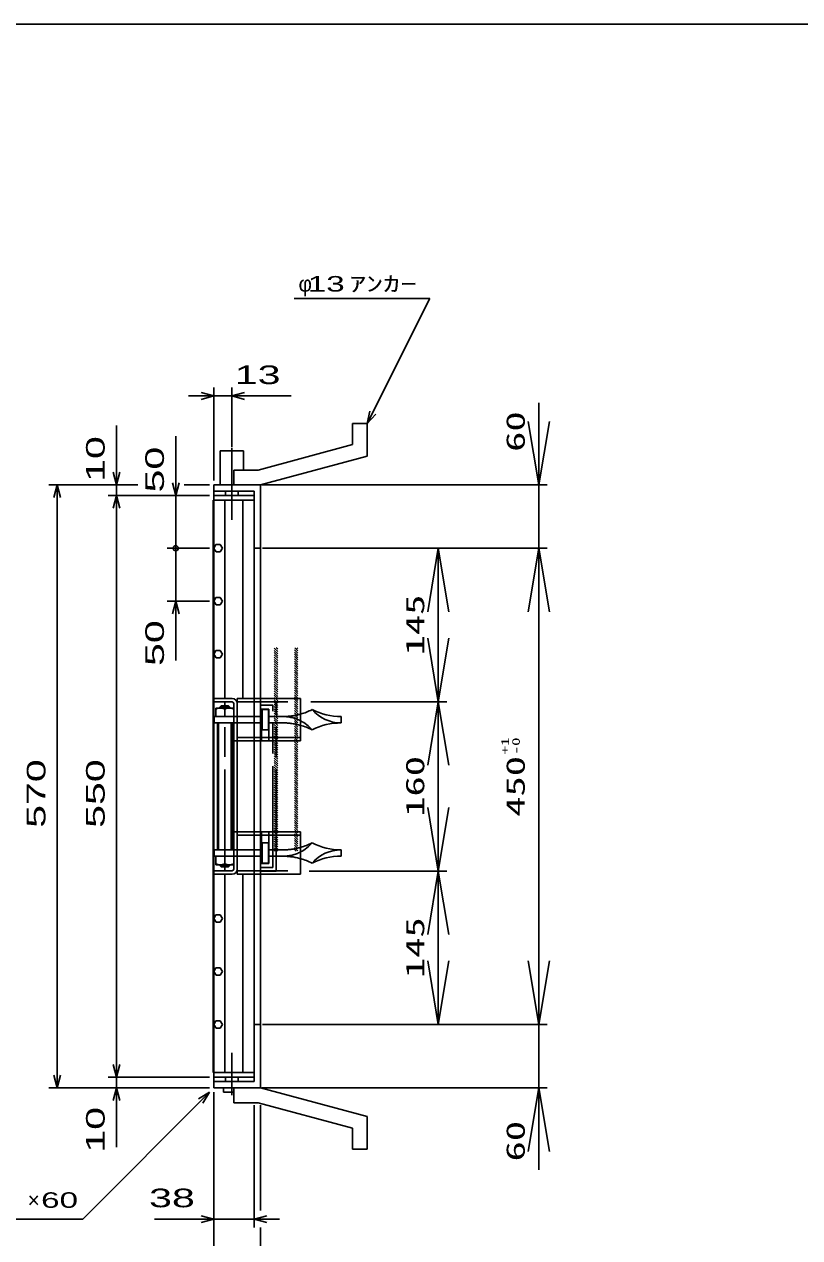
# Model space of a CAD drawing. Units: millimetres, scale not verified. Extents: x -1456 to 1389, y -1026 to 839.
# Drawn here: x -266 to 467, y -308 to 839 of the extents above; entities that cross this region are included whole.
import ezdxf
from ezdxf.enums import TextEntityAlignment as Align

# ---------------------------------------------------------------- set-up
doc = ezdxf.new("R2010")
doc.units = ezdxf.units.MM
doc.header["$LTSCALE"] = 8
for name, pattern in [('CHAIN', [18.5, 12, -1.5, 3.5, -1.5]), ('CHAIN_DOUBLE_DASH', [23.5, 12, -1.5, 3.5, -1.5, 3.5, -1.5]), ('DASHED', [7.5, 6, -1.5]), ('LONG_DASHED_DOTTED', [15.25, 12, -1.5, 0.25, -1.5])]:
    doc.linetypes.add(name, pattern=pattern)
for name, color, linetype, lineweight in [('0_2', 150, 'Continuous', 25), ('16', 3, 'Continuous', 25), ('17', 2, 'Continuous', 25), ('19', 6, 'Continuous', 25), ('22', 4, 'Continuous', 25)]:
    doc.layers.add(name, color=color, linetype=linetype, lineweight=lineweight)
doc.styles.add('ベクトル', font='')
doc.styles.add('ＭＳ ゴシック', font='')
doc.styles.get('ベクトル').set_extended_font_data('ベクトル')
doc.styles.get('ＭＳ ゴシック').set_extended_font_data('MS Gothic')

# ---------------------------------------------------------------- blocks, each defined once
blk = doc.blocks.new('open_arrow')
at = {"color": 0, "linetype": 'Continuous', "lineweight": -2}
blk.add_lwpolyline([(7.5, 1.25), (0, 0), (7.5, -1.25)], dxfattribs=at)

msp = doc.modelspace()

# ---------------------------------------------------------------- hatches: boundary and pattern name
at = {"layer": '17', "lineweight": 13}
h = msp.add_hatch(dxfattribs=at)
h.set_pattern_fill('USER', style=0, pattern_type=2)
h.set_pattern_definition([(135, (-120.576, 464.955), (-1.06066, -1.06066), [])])
h.paths.add_polyline_path([(-29.92, 57.413), (-29.92, 249.413), (-26.72, 249.413), (-26.72, 57.413)])
h = msp.add_hatch(dxfattribs=at)
h.set_pattern_fill('USER', style=0, pattern_type=2)
h.set_pattern_definition([(135, (-113.576, 464.955), (-1.06066, -1.06066), [])])
h.paths.add_polyline_path([(-10.72, 57.413), (-10.72, 249.413), (-7.52, 249.413), (-7.52, 57.413)])

# ---------------------------------------------------------------- linework, layer by layer
at = {"layer": '0_2'}
msp.add_line((-1379.2, 838.8), (1388.8, 838.8), dxfattribs=at)
at = {"layer": '16'}
for p, q in [((-49, 393.5), (-87, 393.5)), ((-87, 393.5), (-87, 389)), ((-49, 389), (-49, 393.5)), ((-87.7, -152), (-87.7, 389)), ((-87.7, 389), (-87, 389)), ((-87, 389), (-49, 389)), ((-87, 389), (-87, -152)), ((-49, 389), (-87, 389)), ((-76.5, 389), (-76.5, 201.5)), ((-59.5, 201.5), (-59.5, 389)), ((-49, 201.5), (-49, 389)), ((-85.024, 346.95), (-87, 343.472)), ((-81.024, 346.978), (-85.024, 346.95)), ((-79, 343.5), (-81.024, 346.978)), ((-87, 343.472), (-84.976, 340.022)), ((-84.976, 340.022), (-80.976, 340.05)), ((-80.976, 340.05), (-79, 343.528)), ((-85.024, 296.95), (-87, 293.472)), ((-87, 293.472), (-84.976, 290.022)), ((-81.024, 296.978), (-85.024, 296.95)), ((-84.976, 290.022), (-80.976, 290.05)), ((-79, 293.5), (-81.024, 296.978)), ((-80.976, 290.05), (-79, 293.528)), ((-85.024, 246.95), (-87, 243.472)), ((-87, 243.472), (-84.976, 240.022)), ((-81.024, 246.978), (-85.024, 246.95)), ((-79, 243.5), (-81.024, 246.978)), ((-80.976, 240.05), (-79, 243.528)), ((-84.976, 240.022), (-80.976, 240.05)), ((-76.5, 35.5), (-76.5, -152)), ((-59.5, -152), (-59.5, 35.5)), ((-49, -152), (-49, 35.5)), ((-85.024, -3.05), (-87, -6.528)), ((-87, -6.528), (-84.976, -9.978)), ((-81.024, -3.022), (-85.024, -3.05)), ((-84.976, -9.978), (-80.976, -9.95)), ((-79, -6.5), (-81.024, -3.022)), ((-80.976, -9.95), (-79, -6.472)), ((-85.024, -53.05), (-87, -56.528)), ((-87, -56.528), (-84.976, -59.978)), ((-81.024, -53.022), (-85.024, -53.05)), ((-79, -56.5), (-81.024, -53.022)), ((-80.976, -59.95), (-79, -56.472)), ((-84.976, -59.978), (-80.976, -59.95)), ((-85.024, -103.05), (-87, -106.528)), ((-81.024, -103.022), (-85.024, -103.05)), ((-79, -106.5), (-81.024, -103.022)), ((-87, -106.528), (-84.976, -109.978)), ((-84.976, -109.978), (-80.976, -109.95)), ((-80.976, -109.95), (-79, -106.472)), ((-87, -152), (-87.7, -152)), ((-87, -152), (-49, -152)), ((-87, -156.5), (-87, -152)), ((-87, -152), (-49, -152)), ((-49, -156.5), (-87, -156.5)), ((-49, -152), (-49, -156.5))]:
    msp.add_line(p, q, dxfattribs=at)
at = {"layer": '17', "color": 3}
for p, q in [((-69.8, 201.5), (-87, 201.5)), ((-87, 198.3), (-87, 201.5)), ((-69.8, 198.3), (-87, 198.3)), ((-68.2, 40.3), (-68.2, 196.7)), ((-65, 201.5), (-65, 161.5)), ((-65, 201.5), (-5, 201.5)), ((-65, 40.3), (-65, 196.7)), ((-5, 201.5), (-5, 161.5)), ((-42, 191.5), (-35, 191.5)), ((-42, 161.5), (-42, 191.5)), ((-35, 161.5), (-35, 191.5)), ((-65, 161.5), (-68.2, 161.5)), ((-5, 161.5), (-65, 161.5)), ((-42, 164.7), (-35, 164.7)), ((-68.2, 75.5), (-65, 75.5)), ((-65, 35.5), (-65, 75.5)), ((-5, 75.5), (-65, 75.5)), ((-42, 75.5), (-42, 45.5)), ((-42, 72.3), (-35, 72.3)), ((-35, 75.5), (-35, 45.5)), ((-5, 35.5), (-5, 75.5)), ((-69.8, 38.7), (-87, 38.7)), ((-87, 38.7), (-87, 35.5)), ((-69.8, 35.5), (-87, 35.5)), ((-65, 35.5), (-5, 35.5)), ((-42, 45.5), (-35, 45.5))]:
    msp.add_line(p, q, dxfattribs=at)
at = {"layer": '17', "color": 33, "linetype": 'CHAIN'}
msp.add_line((-76.7, 38.346), (-76.7, 197.753), dxfattribs=at)
at = {"layer": '17', "color": 3, "linetype": 'DASHED'}
for p, q in [((-65, 198.3), (-5, 198.3)), ((-42, 164.7), (-65, 164.7)), ((-5, 164.7), (-35, 164.7)), ((-42, 72.3), (-65, 72.3)), ((-5, 72.3), (-35, 72.3)), ((-65, 38.7), (-5, 38.7))]:
    msp.add_line(p, q, dxfattribs=at)
at = {"layer": '17', "color": 171, "linetype": 'DASHED'}
for p, q in [((-49, 35.5), (-49, 201.5)), ((-43, 201.5), (-43, 35.5))]:
    msp.add_line(p, q, dxfattribs=at)
at = {"layer": '17'}
for p, q in [((-86.7, 184.5), (-86.7, 178.5)), ((-86.7, 184.5), (-68.2, 184.5)), ((-68.2, 192.5), (-85.2, 192.5)), ((-85.2, 192.5), (-85.2, 184.5)), ((-85.2, 184.5), (-68.2, 184.5)), ((-81.7, 193), (-80.2, 194.5)), ((-81.7, 192.5), (-81.7, 193)), ((-81.7, 193), (-71.7, 193)), ((-80.888, 192.5), (-80.888, 193.812)), ((-80.2, 194.5), (-73.2, 194.5)), ((-76.7, 184.5), (-76.7, 191.605)), ((-71.7, 193), (-73.2, 194.5)), ((-72.512, 192.5), (-72.512, 193.812)), ((-71.7, 192.5), (-71.7, 193)), ((-68.2, 184.5), (-68.2, 192.5)), ((-41.5, 172), (-41.5, 191)), ((-41.5, 191), (-35.5, 191)), ((-35.5, 191), (-35.5, 172)), ((33.3, 178.56), (33.3, 184.5)), ((-86.7, 178.5), (-68.2, 178.5)), ((-82.7, 58.5), (-82.7, 178.5)), ((-70.7, 178.5), (-70.7, 58.5)), ((-35.5, 172), (-41.5, 172)), ((-86.7, 52.5), (-86.7, 58.5)), ((-86.7, 58.5), (-68.2, 58.5)), ((-35.5, 65), (-41.5, 65)), ((-41.5, 65), (-41.5, 46)), ((-35.5, 46), (-35.5, 65)), ((33.3, 58.44), (33.3, 52.5)), ((-86.7, 52.5), (-68.2, 52.5)), ((-85.2, 44.5), (-85.2, 52.5)), ((-85.2, 52.5), (-68.2, 52.5)), ((-76.7, 52.5), (-76.7, 45.395)), ((-68.2, 52.5), (-68.2, 44.5)), ((-41.5, 46), (-35.5, 46)), ((-68.2, 44.5), (-85.2, 44.5)), ((-81.7, 44.5), (-81.7, 44)), ((-81.7, 44), (-71.7, 44)), ((-81.7, 44), (-80.2, 42.5)), ((-80.888, 44.5), (-80.888, 43.188)), ((-80.2, 42.5), (-73.2, 42.5)), ((-71.7, 44), (-73.2, 42.5)), ((-72.512, 44.5), (-72.512, 43.188)), ((-71.7, 44.5), (-71.7, 44))]:
    msp.add_line(p, q, dxfattribs=at)
at = {"layer": '17', "linetype": 'DASHED'}
for p, q in [((-67.115, 184.5), (-41.5, 184.5)), ((-35.5, 184.5), (-21.7, 184.5)), ((-67.115, 178.5), (-41.5, 178.5)), ((-35.5, 178.5), (-21.7, 178.5)), ((-67.115, 58.5), (-41.5, 58.5)), ((-35.5, 58.5), (-21.7, 58.5)), ((-67.115, 52.5), (-41.5, 52.5)), ((-35.5, 52.5), (-21.7, 52.5))]:
    msp.add_line(p, q, dxfattribs=at)
at = {"layer": '17', "color": 7}
for p, q in [((-83.7, 58.5), (-83.7, 178.5)), ((-69.7, 178.5), (-69.7, 58.5))]:
    msp.add_line(p, q, dxfattribs=at)
at = {"layer": '17', "color": 3}
for centre, radius, start, end in [((-69.8, 196.7), 4.8, 0, 90), ((-69.8, 196.7), 1.6, 0, 90), ((-69.8, 40.3), 4.8, 270, 0), ((-69.8, 40.3), 1.6, 270, 0)]:
    msp.add_arc(centre, radius, start, end, dxfattribs=at)
at = {"layer": '17'}
for centre, radius, start, end in [((-80.95, 182.055), 10.453, 66.00934, 113.99066), ((-72.45, 182.055), 10.453, 66.00934, 113.99066), ((-21.7, 245.923), 61.423, 285.77645, 296.59714), ((33.3, 215), 36.5, 221.11209, 270), ((33.3, 245.923), 61.423, 243.40286, 270), ((-21.7, 148), 36.5, 41.11209, 62.77189), ((-21.7, 117.077), 61.423, 63.40286, 74.22355), ((33.3, 117.077), 61.423, 90, 116.59714), ((-21.7, 89), 36.5, 297.22811, 318.88791), ((-21.7, 119.923), 61.423, 285.77645, 296.59714), ((33.3, 119.923), 61.423, 243.40286, 270), ((33.3, 22), 36.5, 90, 138.88791), ((-21.7, -8.923), 61.423, 63.40286, 74.22355), ((33.3, -8.923), 61.423, 90, 116.59714), ((-80.95, 54.945), 10.453, 246.00934, 293.99066), ((-72.45, 54.945), 10.453, 246.00934, 293.99066)]:
    msp.add_arc(centre, radius, start, end, dxfattribs=at)
at = {"layer": '17', "linetype": 'DASHED'}
for centre, radius, start, end in [((-21.7, 245.923), 61.423, 270, 285.77645), ((-21.7, 148), 36.5, 62.77189, 90), ((-21.7, 117.077), 61.423, 74.22355, 90), ((-21.7, 119.923), 61.423, 270, 285.77645), ((-21.7, 89), 36.5, 270, 297.22811), ((-21.7, -8.923), 61.423, 74.22355, 90)]:
    msp.add_arc(centre, radius, start, end, dxfattribs=at)
at = {"layer": '19'}
for p, q in [((44, 461.5), (58, 461.5)), ((44, 441.5), (44, 461.5)), ((58, 430.5), (58, 461.5)), ((44, 441.5), (-45, 417.5)), ((-81, 403.5), (-81, 435.5)), ((-81, 435.5), (-59, 435.5)), ((-59, 417.5), (-59, 435.5)), ((-43, 403.5), (58, 430.5)), ((-68, 417.5), (-45, 417.5)), ((-68, 403.5), (-68, 417.5)), ((-87, 393.5), (-87, 403.5)), ((-87, 403.5), (-44, 403.5)), ((-68, 403.5), (-43, 403.5)), ((-44, 403.5), (-43, 402.5)), ((-43, 402.5), (-43, -165.5)), ((-49, 397.5), (-87, 397.5)), ((-76, 393.5), (-76, 397.5)), ((-64, 397.5), (-64, 393.5)), ((-49, -160.5), (-49, 397.5)), ((-43, 343.5), (-49, 343.5)), ((-43, -106.5), (-49, -106.5)), ((-87, -166.5), (-87, -156.5)), ((-87, -160.5), (-49, -160.5)), ((-76, -156.5), (-76, -160.5)), ((-64, -160.5), (-64, -156.5)), ((-44, -166.5), (-87, -166.5)), ((-78, -170.5), (-78, -166.5)), ((-78, -170.5), (-68, -170.5)), ((-68, -166.5), (-43, -166.5)), ((-68, -180.5), (-68, -166.5)), ((-43, -165.5), (-44, -166.5)), ((58, -193.5), (-43, -166.5)), ((-68, -180.5), (-45, -180.5)), ((44, -204.5), (-45, -180.5)), ((58, -224.5), (58, -193.5)), ((44, -224.5), (44, -204.5)), ((44, -224.5), (58, -224.5))]:
    msp.add_line(p, q, dxfattribs=at)
at = {"layer": '19', "linetype": 'LONG_DASHED_DOTTED'}
for p, q in [((-70, 438.5), (-70, 370.5)), ((-70, -173.5), (-70, -133.5))]:
    msp.add_line(p, q, dxfattribs=at)
at = {"layer": '19', "linetype": 'CHAIN_DOUBLE_DASH'}
for p, q in [((-28, 198.5), (-43, 198.5)), ((-31.2, 195.3), (-43, 195.3)), ((-31.2, 41.7), (-31.2, 195.3)), ((-28, 38.5), (-28, 198.5)), ((-43, 41.7), (-31.2, 41.7)), ((-43, 38.5), (-28, 38.5))]:
    msp.add_line(p, q, dxfattribs=at)
at = {"layer": '22'}
for p, q in [((-11, 579.5), (117, 579.5)), ((58, 461.5), (117, 579.5)), ((-87, 407.5), (-87, 495.5)), ((-70, 439.496), (-70, 495.5)), ((-111, 487.5), (-87, 487.5)), ((-87, 487.5), (-99, 490.7)), ((-99, 484.3), (-87, 487.5)), ((-87, 487.5), (-70, 487.5)), ((-70, 487.5), (-58, 490.7)), ((-58, 484.3), (-70, 487.5)), ((-70, 487.5), (-14, 487.5)), ((58, 461.5), (60.4, 473.18)), ((58, 461.5), (66, 470.3)), ((220.118, 343.5), (220.118, 481.082)), ((-179, 403.5), (-179, 459.5)), ((-123, 393.5), (-123, 449.5)), ((-179, 403.5), (-182.2, 415.5)), ((-179, 403.5), (-175.8, 415.5)), ((-243, 403.5), (-159, 403.5)), ((-238.2, 391.5), (-235, 403.5)), ((-231.8, 391.5), (-235, 403.5)), ((-235, -166.5), (-235, 403.5)), ((-187, 403.5), (-159, 403.5)), ((-179, 393.5), (-179, 403.5)), ((-123, 393.5), (-126.2, 405.5)), ((-119.8, 405.5), (-123, 393.5)), ((-115, 403.5), (-91, 403.5)), ((-115, 403.5), (-91, 403.5)), ((-42, 403.5), (228.118, 403.5)), ((-187, 393.5), (-91, 393.5)), ((-182.2, 381.5), (-179, 393.5)), ((-175.8, 381.5), (-179, 393.5)), ((-179, -156.5), (-179, 393.5)), ((-91, 393.5), (-131, 393.5)), ((-123, 393.5), (-123, 343.5)), ((-131, 343.5), (-91, 343.5)), ((-123, 293.5), (-123, 343.5)), ((-41, 343.5), (133.114, 343.5)), ((-33, 343.5), (228.118, 343.5)), ((-33, 343.5), (228.118, 343.5)), ((125.114, 198.5), (125.114, 343.5)), ((220.118, -106.5), (220.118, 343.5)), ((-131, 293.5), (-91, 293.5)), ((-126.2, 281.5), (-123, 293.5)), ((-119.8, 281.5), (-123, 293.5)), ((-123, 237.5), (-123, 293.5)), ((4.541, 198.5), (133.114, 198.5)), ((4.541, 198.5), (133.114, 198.5)), ((125.114, 38.5), (125.114, 198.5)), ((2.99, 38.5), (133.114, 38.5)), ((2.99, 38.5), (133.114, 38.5)), ((125.114, -106.5), (125.114, 38.5)), ((-41, -106.5), (133.114, -106.5)), ((-33, -106.5), (228.118, -106.5)), ((-33, -106.5), (228.118, -106.5)), ((220.118, -244.082), (220.118, -106.5)), ((-179, -156.5), (-182.2, -144.5)), ((-179, -156.5), (-175.8, -144.5)), ((-235, -166.5), (-238.2, -154.5)), ((-235, -166.5), (-231.8, -154.5)), ((-187, -156.5), (-91, -156.5)), ((-179, -166.5), (-179, -156.5)), ((-243, -166.5), (-91, -166.5)), ((-211, -290.5), (-91, -170.5)), ((-187, -166.5), (-91, -166.5)), ((-182.2, -178.5), (-179, -166.5)), ((-175.8, -178.5), (-179, -166.5)), ((-179, -222.5), (-179, -166.5)), ((-101.4, -176.9), (-91, -170.5)), ((-97.4, -180.9), (-91, -170.5)), ((-87, -298.5), (-87, -170.5)), ((-87, -354.5), (-87, -170.5)), ((-42, -166.5), (228.118, -166.5)), ((-49, -298.5), (-49, -182.704)), ((-43, -282.5), (-43, -182.704)), ((-371, -290.5), (-211, -290.5)), ((-143, -290.5), (-87, -290.5)), ((-87, -290.5), (-99, -287.3)), ((-99, -293.7), (-87, -290.5)), ((-87, -290.5), (-49, -290.5)), ((-49, -290.5), (-37, -287.3)), ((-37, -293.7), (-49, -290.5)), ((-49, -290.5), (-25, -290.5)), ((-43, -354.5), (-43, -298.5))]:
    msp.add_line(p, q, dxfattribs=at)
msp.add_circle((-123, 343.5), 2.4, dxfattribs=at)

# ---------------------------------------------------------------- block references
at = {"layer": '22', "xscale": 8, "yscale": 8}
for p, rotation in [((220.118, 403.5), 90), ((125.114, 343.5), 270), ((220.118, 343.5), 270), ((125.114, 198.5), 90), ((125.114, 198.5), 270), ((125.114, 38.5), 90), ((125.114, 38.5), 270), ((125.114, -106.5), 90), ((220.118, -106.5), 90), ((220.118, -166.5), 270)]:
    msp.add_blockref('open_arrow', p, dxfattribs=dict(at, rotation=rotation))

# ---------------------------------------------------------------- texts
at = {"layer": '22', "color": 2, "style": 'ベクトル'}
for s, p in [('φ', (-7, 593.5)), ('×', (-263, -272.5))]:
    msp.add_text(s, height=14.66, dxfattribs=at).set_placement(p, align=Align.MIDDLE_LEFT)
for s, height, width, p in [(' 13 ', 14.66, 1.6, (-7, 593.5)), ('ｱﾝｶｰ', 14.66, 1.6, (41, 593.5)), (' 13 ', 17.6, 1.65, (-78, 507.5)), (' 38 ', 17.6, 1.65, (-159, -270.5)), (' 60 ', 14.66, 1.6, (-259, -272.5))]:
    msp.add_text(s, height=height, dxfattribs=dict(at, width=width)).set_placement(p, align=Align.MIDDLE_LEFT)
at = {"layer": '22', "style": 'ＭＳ ゴシック', "width": 1.6}
msp.add_text('60', height=17.6, rotation=90, dxfattribs=at).set_placement((212.118, 434.682), align=Align.BOTTOM_LEFT)
at = {"layer": '22', "color": 2, "style": 'ベクトル', "width": 1.65}
for s, p in [(' 10 ', (-199, 395.5)), (' 50 ', (-143, 385.5)), (' 50 ', (-143, 221.5)), (' 570 ', (-255, 68.5)), (' 550 ', (-199, 68.5)), (' 10 ', (-199, -238.5))]:
    msp.add_text(s, height=17.6, rotation=90, dxfattribs=at).set_placement(p, align=Align.MIDDLE_LEFT)
at = {"layer": '22', "style": 'ＭＳ ゴシック', "width": 1.6}
for s, p in [('145', (117.114, 271)), ('160', (117.114, 118.5)), ('450', (212.118, 118.5)), ('145', (117.114, -34))]:
    msp.add_text(s, height=17.6, rotation=90, dxfattribs=at).set_placement(p, align=Align.BOTTOM_CENTER)
at = {"layer": '22', "color": 2, "style": 'ＭＳ ゴシック', "width": 1.6}
for s, p in [('+1', (188.236, 156.749)), ('-0', (198.478, 156.749))]:
    msp.add_text(s, height=7.331, rotation=90, dxfattribs=at).set_placement(p, align=Align.MIDDLE_CENTER)
at = {"layer": '22', "style": 'ＭＳ ゴシック', "width": 1.6}
msp.add_text('60', height=17.6, rotation=90, dxfattribs=at).set_placement((212.118, -197.682), align=Align.BOTTOM_RIGHT)

doc.saveas('drawing.dxf')
